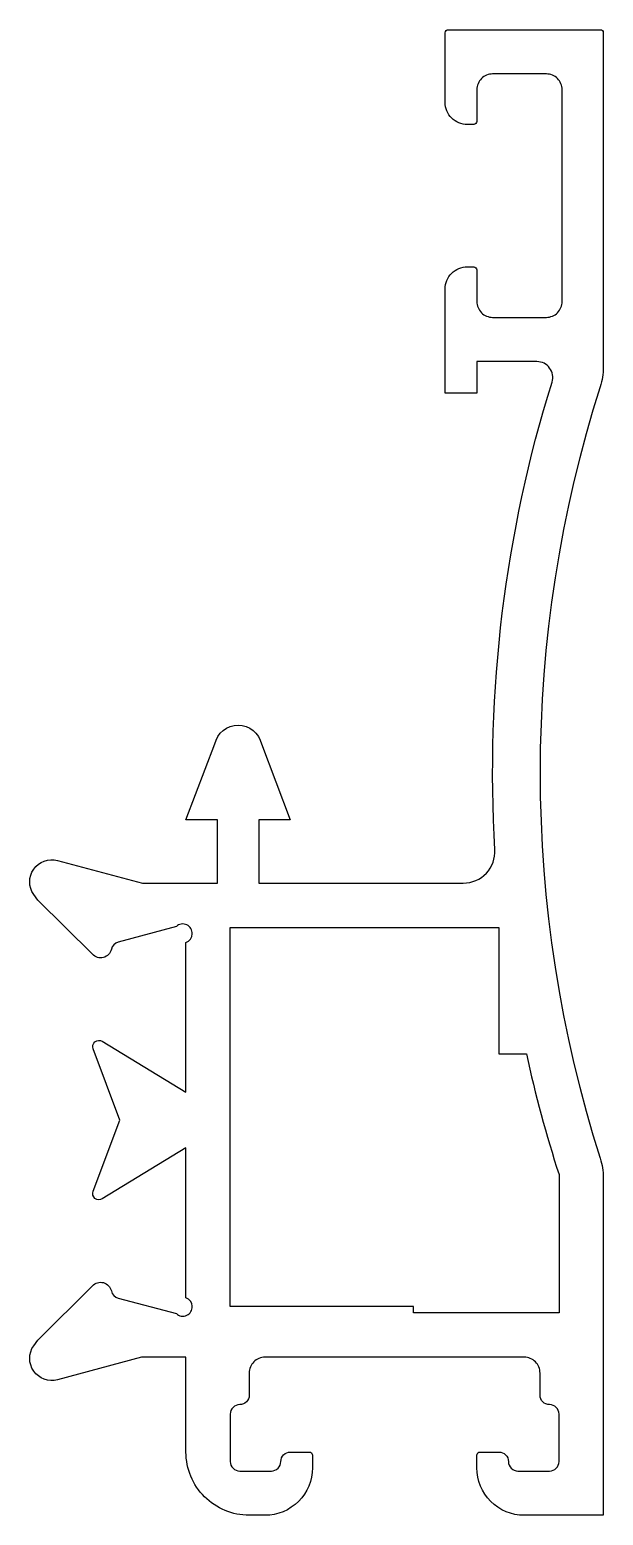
# Model space of a CAD drawing. Extents: x 896.9 to 915.1, y -32 to 15.
import ezdxf

# ---------------------------------------------------------------- set-up
doc = ezdxf.new("R2010")
doc.units = 0
doc.header["$LTSCALE"] = 15
doc.layers.get('0').update_dxf_attribs({"linetype": 'CONTINUOUS'})

msp = doc.modelspace()

# ---------------------------------------------------------------- linework, layer by layer
at = {"ltscale": 5}
for points in [[(911.063, -30.499), (911.063, -30.099, -0.414214), (911.163, -29.999), (911.763, -29.999, -0.414214), (912.063, -30.299, 0.414214), (912.363, -30.599), (913.363, -30.599, 0.414214), (913.663, -30.299), (913.663, -28.799, 0.414214), (913.363, -28.499, -0.414214), (913.063, -28.199), (913.063, -27.499, 0.414214), (912.563, -26.999), (904.363, -26.999, 0.414214), (903.863, -27.499), (903.863, -28.199, -0.414214), (903.563, -28.499, 0.414214), (903.263, -28.799), (903.263, -30.299, 0.414214), (903.563, -30.599), (904.563, -30.599, 0.414214), (904.863, -30.299, -0.414214), (905.163, -29.999), (905.763, -29.999, -0.414214), (905.863, -30.099), (905.863, -30.499, -0.414214), (904.363, -31.999), (903.863, -31.999, -0.414214), (901.863, -29.999), (901.863, -26.999), (900.461, -26.999), (897.801, -27.711, -0.700084), (897.047, -26.633), (897.173, -26.454), (898.902, -24.742, -0.607471), (899.502, -24.901, 0.283637), (899.721, -25.128), (901.558, -25.62, 1.229391), (901.863, -25.118), (901.863, -20.374), (899.216, -21.989, -0.713664), (898.925, -21.748), (899.774, -19.496), (898.925, -17.244, -0.713664), (899.216, -17.003), (901.863, -18.618), (901.863, -13.874, 1.229391), (901.558, -13.372), (899.721, -13.864, 0.283637), (899.502, -14.091, -0.607471), (898.902, -14.249), (897.173, -12.538), (897.047, -12.358, -0.700084), (897.801, -11.281), (900.487, -11.999), (902.863, -11.999), (902.863, -9.999), (901.863, -9.999), (902.779, -7.597, -0.813412), (904.247, -7.597), (905.163, -9.999), (904.163, -9.999), (904.163, -11.999), (910.636, -11.999, 0.431534), (911.635, -10.941, -0.090371), (913.441, 3.852, 0.505619), (912.963, 4.501), (911.063, 4.501), (911.063, 3.501), (910.063, 3.501), (910.063, 6.801, -0.414214), (910.763, 7.501), (910.963, 7.501, -0.414214), (911.063, 7.401), (911.063, 6.401, 0.414214), (911.563, 5.901), (913.263, 5.901, 0.414214), (913.763, 6.401), (913.763, 13.101, 0.414214), (913.263, 13.601), (911.563, 13.601, 0.414214), (911.063, 13.101), (911.063, 12.101, -0.414214), (910.963, 12.001), (910.763, 12.001, -0.414214), (910.063, 12.701), (910.063, 14.901, -0.414214), (910.163, 15.001), (914.963, 15.001, -0.414214), (915.063, 14.901), (915.063, 4.317, -0.077558), (914.968, 3.707, 0.156055), (914.968, -20.706, -0.077558), (915.063, -21.315), (915.063, -31.999), (912.563, -31.999, -0.414214)], [(903.263, -25.399), (903.263, -13.399), (911.763, -13.399), (911.763, -17.399), (912.629, -17.399, 0.023886), (913.663, -21.221), (913.663, -25.599), (909.063, -25.599), (909.063, -25.399)]]:
    msp.add_lwpolyline(points, format="xyb", close=True, dxfattribs=at)

doc.saveas('drawing.dxf')
